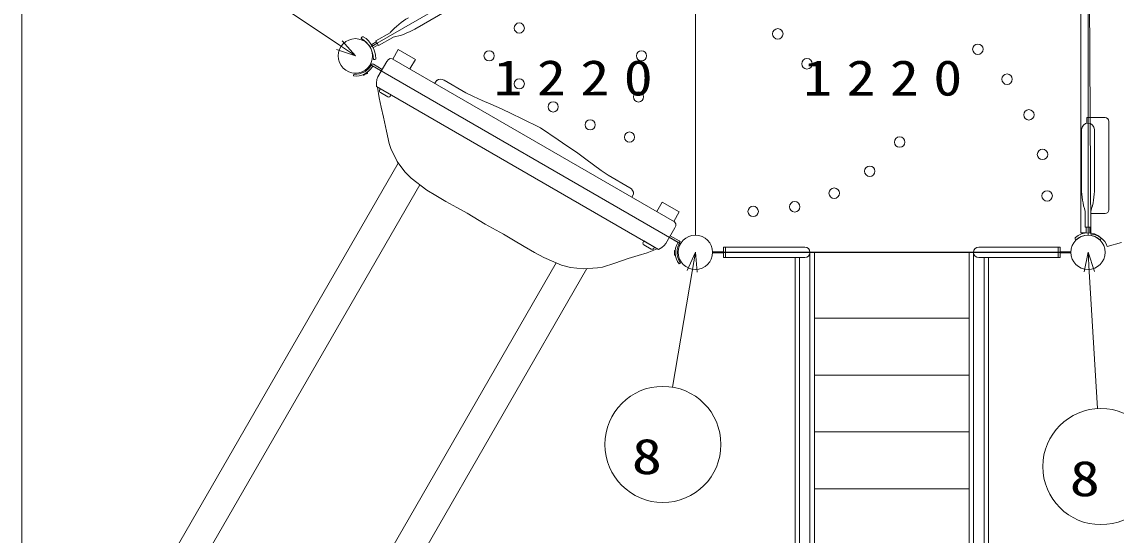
# Model space of a CAD drawing. Units: millimetres on the paper. Extents: x 0 to 420, y -594 to 297.
# Drawn here: x 92.8 to 149.4, y 150.7 to 177.2 of the extents above; entities that cross this region are included whole.
import ezdxf
from ezdxf.enums import TextEntityAlignment as Align

# ---------------------------------------------------------------- set-up
doc = ezdxf.new("R2010")
doc.units = ezdxf.units.MM
for name, color, linetype, lineweight in [('2D', 7, 'Continuous', 13), ('2D_DIMENSION', 7, 'Continuous', 13), ('AM_5', 7, 'Continuous', 13), ('TEXT', 7, 'Continuous', 13)]:
    doc.layers.add(name, color=color, linetype=linetype, lineweight=lineweight)
doc.styles.add('ＭＳ ゴシック', font='')
doc.styles.get('ＭＳ ゴシック').set_extended_font_data('MS Gothic')

msp = doc.modelspace()

# ---------------------------------------------------------------- linework, layer by layer
at = {"layer": '2D'}
for p, q in [((110.85, 175.861), (126.891, 185.122)), ((127.66, 184.677), (127.66, 166.156)), ((127.66, 184.677), (127.66, 166.156)), ((127.661, 184.677), (127.661, 166.156)), ((127.661, 184.677), (127.661, 166.156)), ((147.581, 184.556), (147.581, 166.276)), ((147.96, 166.156), (147.96, 184.677)), ((147.96, 166.156), (147.96, 184.677)), ((147.96, 166.156), (147.96, 184.677)), ((147.96, 184.677), (147.96, 166.156)), ((148.1, 166.197), (148.004, 184.637)), ((113.149, 176.803), (122.262, 182.064)), ((147.961, 178.606), (147.961, 172.226)), ((111.134, 176.187), (111.873, 176.613)), ((110.379, 176.315), (110.386, 176.333)), ((110.927, 176.009), (111.159, 176.143)), ((110.953, 175.92), (111.204, 176.065)), ((110.972, 175.931), (111.204, 176.065)), ((110.972, 175.931), (111.204, 176.065)), ((111.017, 175.853), (111.249, 175.987)), ((111.274, 175.944), (111.134, 176.187)), ((111.274, 175.944), (112.013, 176.371)), ((112.015, 175.25), (112.298, 175.741)), ((112.298, 175.741), (113.178, 175.233)), ((126.891, 165.711), (110.85, 174.972)), ((110.939, 175.009), (110.99, 174.986)), ((110.982, 174.898), (110.965, 174.869)), ((111.424, 174.643), (110.982, 174.898)), ((110.99, 174.986), (111.014, 174.981)), ((111.007, 175.226), (111.027, 175.222)), ((111.014, 174.981), (111.468, 174.719)), ((111.242, 174.328), (111.707, 175.133)), ((111.707, 175.133), (111.784, 175.221)), ((111.784, 175.221), (111.869, 175.273)), ((111.869, 175.273), (111.985, 175.267)), ((111.985, 175.267), (126.579, 166.841)), ((113.178, 175.233), (112.894, 174.742)), ((109.983, 174.382), (109.99, 174.472)), ((109.99, 174.472), (110.012, 174.47)), ((110.459, 174.456), (110.456, 174.461)), ((110.473, 174.429), (110.459, 174.456)), ((110.49, 174.415), (110.473, 174.429)), ((110.514, 174.417), (110.49, 174.415)), ((110.539, 174.43), (110.514, 174.417)), ((110.567, 174.446), (110.539, 174.43)), ((110.6, 174.463), (110.567, 174.446)), ((110.632, 174.48), (110.6, 174.463)), ((110.658, 174.495), (110.632, 174.48)), ((110.685, 174.509), (110.658, 174.495)), ((110.683, 174.577), (110.697, 174.55)), ((110.699, 174.526), (110.685, 174.509)), ((110.697, 174.55), (110.699, 174.526)), ((111.193, 174.192), (111.242, 174.328)), ((111.166, 174.029), (111.193, 174.192)), ((111.167, 173.834), (111.166, 174.029)), ((125.746, 165.416), (111.167, 173.834)), ((111.226, 173.8), (111.304, 173.246)), ((111.371, 173.719), (111.331, 173.65)), ((111.921, 173.404), (111.371, 173.719)), ((114.185, 173.997), (114.287, 174.152)), ((114.665, 174.154), (115.795, 173.502)), ((111.304, 173.246), (111.419, 172.771)), ((111.374, 173.519), (111.75, 173.302)), ((111.881, 173.335), (111.921, 173.404)), ((115.795, 173.502), (116.178, 173.313)), ((116.178, 173.313), (116.635, 173.111)), ((111.419, 172.771), (111.538, 172.242)), ((116.635, 173.111), (117.087, 172.921)), ((117.087, 172.921), (117.629, 172.682)), ((117.629, 172.682), (118.174, 172.413)), ((111.538, 172.242), (111.682, 171.52)), ((118.174, 172.413), (118.668, 172.174)), ((118.668, 172.174), (119.658, 171.706)), ((147.9, 172.226), (148.84, 172.226)), ((147.9, 171.935), (147.9, 172.226)), ((149.04, 167.467), (149.04, 172.026)), ((111.682, 171.52), (111.819, 170.881)), ((120.559, 171.082), (119.658, 171.706)), ((147.626, 171.607), (147.626, 168.567)), ((148.294, 171.607), (148.294, 168.567)), ((111.819, 170.881), (111.917, 170.636)), ((121.013, 170.774), (120.559, 171.082)), ((111.917, 170.636), (112.241, 169.957)), ((121.518, 170.437), (121.013, 170.774)), ((121.996, 170.087), (121.518, 170.437)), ((92.936, 136.346), (112.297, 169.88)), ((112.241, 169.957), (112.628, 169.432)), ((122.386, 169.79), (121.996, 170.087)), ((122.79, 169.496), (122.386, 169.79)), ((112.628, 169.432), (112.97, 169.098)), ((123.145, 169.258), (122.79, 169.496)), ((124.275, 168.606), (123.145, 169.258)), ((113.41, 168.76), (94.076, 135.272)), ((112.97, 169.098), (113.767, 168.486)), ((113.767, 168.486), (114.243, 168.204)), ((114.243, 168.204), (114.763, 167.898)), ((124.379, 168.111), (124.462, 168.278)), ((114.763, 167.898), (115.323, 167.587)), ((115.323, 167.587), (115.85, 167.293)), ((125.662, 167.37), (125.946, 167.861)), ((125.946, 167.861), (126.826, 167.353)), ((115.85, 167.293), (116.784, 166.728)), ((126.826, 167.353), (126.542, 166.862)), ((147.82, 166.567), (147.82, 167.367)), ((148.1, 166.567), (148.1, 167.367)), ((148.1, 167.267), (148.84, 167.267)), ((117.741, 166.201), (116.784, 166.728)), ((126.599, 166.535), (126.135, 165.73)), ((126.579, 166.841), (126.642, 166.743)), ((126.64, 166.644), (126.599, 166.535)), ((126.642, 166.743), (126.64, 166.644)), ((148.1, 166.567), (147.82, 166.567)), ((147.87, 166.298), (147.87, 166.567)), ((147.96, 166.298), (147.96, 166.567)), ((147.96, 166.298), (147.96, 166.567)), ((147.96, 166.277), (147.96, 166.567)), ((148.05, 166.298), (148.05, 166.567)), ((118.259, 165.892), (117.741, 166.201)), ((118.808, 165.563), (118.259, 165.892)), ((124.957, 165.785), (124.997, 165.854)), ((124.997, 165.854), (125.545, 165.535)), ((126.316, 166.045), (126.761, 165.788)), ((126.816, 165.858), (126.361, 166.121)), ((126.761, 165.788), (126.744, 165.759)), ((126.832, 165.839), (126.816, 165.858)), ((126.878, 165.806), (126.832, 165.839)), ((147.331, 165.896), (147.319, 165.912)), ((147.581, 166.276), (147.863, 166.276)), ((148.589, 165.896), (148.602, 165.912)), ((119.333, 165.266), (118.808, 165.563)), ((119.815, 164.994), (119.333, 165.266)), ((125.169, 165.241), (124.7, 165.103)), ((125.371, 165.438), (124.995, 165.655)), ((125.688, 165.45), (125.169, 165.241)), ((125.545, 165.535), (125.505, 165.466)), ((125.915, 165.513), (125.746, 165.416)), ((126.044, 165.617), (125.915, 165.513)), ((126.135, 165.73), (126.044, 165.617)), ((126.58, 165.357), (126.572, 165.336)), ((126.572, 165.336), (126.573, 165.306)), ((126.573, 165.306), (126.574, 165.276)), ((126.574, 165.276), (126.575, 165.239)), ((126.575, 165.239), (126.577, 165.203)), ((126.602, 165.367), (126.58, 165.357)), ((126.632, 165.368), (126.602, 165.367)), ((128.549, 165.267), (147.071, 165.267)), ((128.55, 165.266), (147.071, 165.266)), ((128.551, 165.298), (129.111, 165.298)), ((128.551, 165.234), (129.111, 165.234)), ((129.111, 164.994), (129.111, 165.538)), ((129.111, 165.538), (133.311, 165.538)), ((129.211, 164.994), (129.211, 165.538)), ((133.583, 165.266), (142.039, 165.266)), ((133.583, 147.15), (133.583, 165.266)), ((133.811, 146.544), (133.811, 165.266)), ((141.811, 146.544), (141.811, 165.266)), ((142.039, 147.15), (142.039, 165.266)), ((146.511, 165.538), (142.311, 165.538)), ((146.411, 165.538), (146.411, 164.994)), ((146.511, 165.538), (146.511, 164.994)), ((147.07, 165.298), (146.511, 165.298)), ((147.07, 165.234), (146.511, 165.234)), ((148.953, 165.575), (149.691, 165.774)), ((120.466, 164.725), (101.115, 131.208)), ((120.744, 164.61), (119.815, 164.994)), ((123.485, 164.706), (122.863, 164.504)), ((124.182, 164.942), (123.485, 164.706)), ((124.7, 165.103), (124.182, 164.942)), ((126.577, 165.203), (126.577, 165.17)), ((126.577, 165.17), (126.578, 165.143)), ((126.578, 165.143), (126.588, 165.121)), ((126.588, 165.121), (126.609, 165.113)), ((126.609, 165.113), (126.639, 165.114)), ((126.639, 165.114), (126.646, 165.114)), ((126.814, 164.665), (126.888, 164.716)), ((126.888, 164.716), (126.875, 164.734)), ((129.111, 164.994), (133.311, 164.994)), ((132.811, 146.544), (132.811, 164.994)), ((133.039, 147.15), (133.039, 164.994)), ((146.511, 164.994), (142.311, 164.994)), ((142.583, 147.15), (142.583, 164.994)), ((142.811, 146.544), (142.811, 164.994)), ((122.052, 164.424), (102.615, 130.758)), ((121.204, 164.481), (120.744, 164.61)), ((121.852, 164.408), (121.204, 164.481)), ((122.602, 164.467), (121.852, 164.408)), ((122.863, 164.504), (122.602, 164.467)), ((141.811, 161.866), (133.811, 161.866)), ((141.811, 158.929), (133.811, 158.929)), ((141.811, 155.992), (133.811, 155.992)), ((141.811, 153.055), (133.811, 153.055))]:
    msp.add_line(p, q, dxfattribs=at)
for centre, radius in [((118.552, 176.854), 0.263), ((131.92, 176.551), 0.27), ((110.08, 175.416), 0.889), ((110.08, 175.416), 0.889), ((142.264, 175.755), 0.27), ((116.991, 175.414), 0.263), ((124.873, 175.414), 0.263), ((133.429, 175.005), 0.27), ((143.772, 174.209), 0.27), ((118.552, 173.973), 0.263), ((124.716, 173.295), 0.263), ((120.308, 172.778), 0.263), ((144.906, 172.37), 0.27), ((122.221, 171.855), 0.263), ((124.25, 171.223), 0.263), ((138.221, 170.963), 0.27), ((145.608, 170.327), 0.27), ((136.675, 169.454), 0.27), ((134.836, 168.321), 0.27), ((145.846, 168.18), 0.27), ((130.646, 167.38), 0.27), ((132.793, 167.618), 0.27), ((127.66, 165.267), 0.889), ((127.66, 165.267), 0.889), ((147.96, 165.267), 0.889), ((147.96, 165.267), 0.889), ((147.96, 165.266), 0.889)]:
    msp.add_circle(centre, radius, dxfattribs=at)
for centre, radius, start, end in [((114.7, 174.118), 3.768, 120, 138.3667), ((111.265, 180.066), 3.768, 281.6333, 300), ((109.783, 175.245), 1.224, 359.0962, 60.9038), ((110.498, 176.292), 0.12, 107.178, 159.7918), ((110.475, 176.368), 0.04, 70.2983, 107.178), ((109.741, 175.22), 1.401, 2.2172, 57.7828), ((110.907, 176.044), 0.04, 257.8562, 300), ((111.037, 175.819), 0.04, 120, 162.1438), ((110.105, 175.369), 0.994, 262.9192, 329.7987), ((110.091, 175.401), 0.934, 265.162, 335.162), ((111.047, 175.34), 0.12, 260.2082, 312.822), ((111.102, 175.282), 0.04, 312.822, 349.7017), ((114.478, 173.833), 0.371, 59.8382, 120.92), ((111.41, 173.604), 0.092, 150, 246.7701), ((111.798, 173.387), 0.0972, 240, 327.671), ((148.84, 172.026), 0.2, 0, 90), ((147.96, 171.607), 0.334, 0, 180), ((124.091, 168.283), 0.371, 359.08, 60.1618), ((151.394, 168.567), 3.768, 180, 198.3667), ((144.526, 168.567), 3.768, 341.6333, 0), ((148.84, 167.467), 0.2, 270, 0), ((125.043, 165.739), 0.0972, 152.329, 240), ((127.642, 165.268), 0.934, 144.838, 214.838), ((147.411, 165.989), 0.12, 167.178, 219.7918), ((147.333, 166.006), 0.04, 130.2983, 167.178), ((147.96, 165.267), 1.01, 49.7017, 130.2983), ((147.96, 165.267), 0.89, 45.051, 134.949), ((147.83, 166.298), 0.04, 317.8562, 0), ((148.09, 166.298), 0.04, 180, 222.1438), ((148.067, 165.267), 0.939, 19.1516, 87.9335), ((148.509, 165.989), 0.12, 320.2082, 12.822), ((148.587, 166.006), 0.04, 12.822, 49.7017), ((125.426, 165.512), 0.092, 233.2299, 330), ((127.607, 165.265), 0.994, 150.2013, 217.0808), ((133.311, 165.266), 0.272, 270, 90), ((142.311, 165.266), 0.272, 90, 270)]:
    msp.add_arc(centre, radius, start, end, dxfattribs=at)
at = {"layer": '2D_DIMENSION'}
msp.add_line((92.834, 137.965), (92.834, 251.927), dxfattribs=at)
msp.add_line((92.834, 137.965), (92.834, 251.927), dxfattribs=at)
at = {"layer": 'AM_5'}
for p, q in [((102.214, 180.678), (109.249, 175.972)), ((109.249, 175.972), (110.08, 175.416)), ((110.08, 175.416), (109.398, 176.195)), ((109.1, 175.75), (110.08, 175.416)), ((127.66, 165.267), (127.229, 164.325)), ((127.493, 164.281), (127.66, 165.267)), ((127.758, 164.236), (127.66, 165.267)), ((147.96, 165.267), (147.752, 164.252)), ((148.287, 164.284), (147.96, 165.267)), ((148.02, 164.268), (147.96, 165.267)), ((126.48, 158.3), (127.493, 164.281)), ((148.443, 157.196), (148.02, 164.268))]:
    msp.add_line(p, q, dxfattribs=at)
for centre in [(125.979, 155.342), (148.622, 154.201)]:
    msp.add_circle(centre, 3, dxfattribs=at)

# ---------------------------------------------------------------- texts
at = {"layer": 'AM_5', "style": 'ＭＳ ゴシック', "width": 1.25}
for p in [(124.372, 153.259), (147.015, 152.118)]:
    msp.add_text('8', height=1.833, dxfattribs=at).set_placement(p, align=Align.BOTTOM_LEFT)
at = {"layer": 'TEXT', "char_height": 1.833, "attachment_point": 7, "style": 'ＭＳ ゴシック'}
for insert in [(117.221, 173.34), (133.227, 173.333)]:
    msp.add_mtext('\\T1.5;\\W1.2;1220', dxfattribs=dict(at, insert=insert))

doc.saveas('drawing.dxf')
